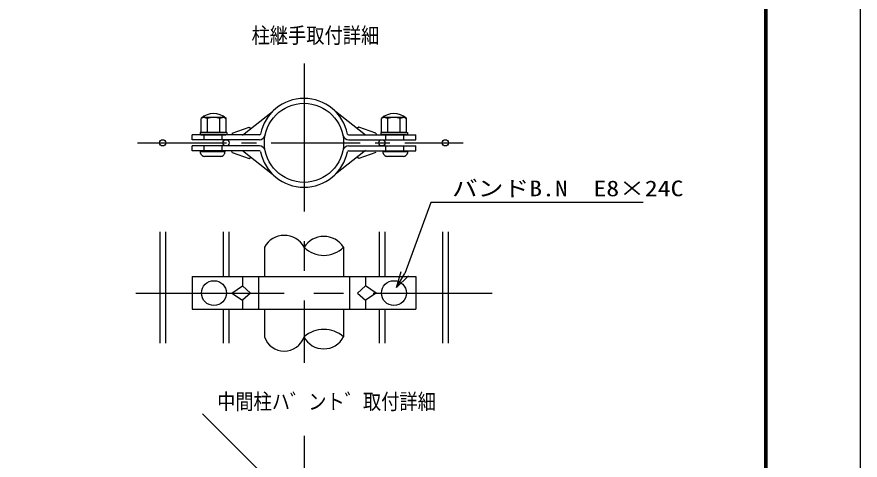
# Model space of a CAD drawing. Units: millimetres, scale not verified. Extents: x -2970 to 2970, y -2100 to 2100.
# Drawn here: x 1166 to 2970, y -549 to 400 of the extents above; entities that cross this region are included whole.
import ezdxf
from ezdxf.enums import TextEntityAlignment as Align

# ---------------------------------------------------------------- set-up
doc = ezdxf.new("R2010")
doc.units = ezdxf.units.MM
doc.header["$LTSCALE"] = 10
doc.linetypes.add('USER1', pattern=[28.575, 19.05, -3.175, 3.175, -3.175])
doc.linetypes.add('USER2', pattern=[50.8, 31.75, -6.35, 6.35, -6.35])
for name, color, linetype, lineweight in [('0-0_1', 7, 'Continuous', 25), ('0-1_0', 7, 'Continuous', 25), ('0-2_2', 7, 'Continuous', 25), ('0-4_EXTCNT-L', 1, 'Continuous', 25)]:
    doc.layers.add(name, color=color, linetype=linetype, lineweight=lineweight)
doc.styles.add('ＭＳ ゴシック', font='')
doc.styles.get('ＭＳ ゴシック').set_extended_font_data('MS Gothic')

# ---------------------------------------------------------------- blocks, each defined once
blk = doc.blocks.new('_Open30')
at = {"layer": '0-1_0', "color": 4}
blk.add_line((0, 0), (-10, 0), dxfattribs=at)
blk.add_lwpolyline([(-10, 2.679), (0, 0), (-10, -2.679)], dxfattribs=at)

msp = doc.modelspace()

# ---------------------------------------------------------------- linework, layer by layer
at = {"layer": '0-0_1', "color": 4, "linetype": 'USER2'}
for p, q in [((1780.06, 300.28), (1780.06, -340.76)), ((1420.04, -191.58), (2182.9, -191.58))]:
    msp.add_line(p, q, dxfattribs=at)
at = {"layer": '0-0_1'}
for p, q in [((1684.5, 147.12), (1540.53, 147.12)), ((1540.53, 136.79), (1540.53, 147.12)), ((1614.61, 152.13), (1557.95, 152.13)), ((1557.95, 152.13), (1557.95, 147.13)), ((1566.36, 136.79), (1566.36, 147.12)), ((1605.11, 136.79), (1605.11, 147.12)), ((1614.61, 152.13), (1614.61, 147.13)), ((1875.61, 147.12), (2019.58, 147.12)), ((1944.73, 152.12), (1944.73, 147.12)), ((1944.73, 152.12), (2001.39, 152.12)), ((1944.73, 147.12), (2001.39, 147.12)), ((1944.73, 147.12), (2001.39, 147.12)), ((1955, 136.79), (1955, 147.12)), ((1993.75, 136.79), (1993.75, 147.12)), ((2001.39, 152.12), (2001.39, 147.12)), ((2019.58, 136.79), (2019.58, 147.12)), ((1684.5, 136.79), (1540.53, 136.79)), ((1875.61, 136.79), (2019.58, 136.79)), ((1684.5, 123.46), (1540.53, 123.46)), ((1540.53, 113.12), (1540.53, 123.46)), ((1684.5, 113.12), (1540.53, 113.12)), ((1566.36, 113.12), (1566.36, 123.46)), ((1605.11, 113.12), (1605.11, 123.46)), ((1875.61, 123.45), (2019.58, 123.45)), ((1875.61, 113.12), (2019.58, 113.12)), ((1955, 113.12), (1955, 123.45)), ((1993.75, 113.12), (1993.75, 123.45)), ((2019.58, 113.12), (2019.58, 123.45)), ((1471.39, -60.29), (1471.39, -298.58)), ((1483.39, -60.29), (1483.39, -298.58)), ((1607.39, -60.29), (1607.39, -156.27)), ((1619.39, -60.29), (1619.39, -156.27)), ((1940.72, -60.29), (1940.72, -156.27)), ((1952.72, -60.29), (1952.72, -156.27)), ((2076.72, -60.29), (2076.72, -298.58)), ((2088.72, -60.29), (2088.72, -298.58)), ((1540.53, -156.27), (2019.58, -156.27)), ((1682.61, -156.27), (1682.61, -226.27)), ((1877.5, -156.27), (1877.5, -226.27)), ((1540.53, -226.27), (2019.58, -226.27)), ((1607.39, -226.27), (1607.39, -298.58)), ((1619.39, -226.27), (1619.39, -298.58)), ((1940.72, -226.27), (1940.72, -298.58)), ((1952.72, -226.27), (1952.72, -298.58))]:
    msp.add_line(p, q, dxfattribs=at)
at = {"layer": '0-0_1', "color": 4, "linetype": 'USER1'}
for p, q in [((1424.05, 130.12), (2120.59, 130.12)), ((1562.73, -450.32), (2021.18, -908.76)), ((1780.54, -497.42), (1780.14, -1352.63))]:
    msp.add_line(p, q, dxfattribs=at)
at = {"layer": '0-0_1'}
for centre, radius in [((1780.06, 130.12), 84.67), ((1477.39, 130.12), 6.67), ((1613.39, 130.12), 6.67), ((1946.72, 130.12), 6.67), ((2082.72, 130.12), 6.67)]:
    msp.add_circle(centre, radius, dxfattribs=at)
for centre, radius, start, end in [((1563.55, 187.62), 3.33, 270, 351.77787), ((1609.74, 187.62), 3.33, 188.21094, 270.00006), ((1949.49, 187.62), 3.33, 270, 351.77787), ((1995.67, 187.62), 3.33, 188.21094, 270.00006), ((1684.5, 149.71), 2.58, 270, 344.23324), ((1684.5, 149.71), 12.92, 269.99916, 344.2324), ((1875.61, 149.7), 12.92, 195.76767, 270), ((1875.61, 149.7), 2.58, 195.76683, 270), ((1684.5, 110.54), 12.92, 15.76761, 90), ((1684.5, 110.54), 2.58, 15.76676, 90), ((1875.61, 110.54), 12.92, 90, 164.2319), ((1875.61, 110.54), 2.58, 90, 164.23106)]:
    msp.add_arc(centre, radius, start, end, dxfattribs=at)
at = {"layer": '0-1_0'}
for p, q in [((1648.7, 146.57), (1712.9, 197.27)), ((1911.41, 146.57), (1847.21, 197.27)), ((1626.14, 150.52), (1662.85, 163.97)), ((1662.85, 163.97), (1665.7, 161.72)), ((1897.26, 163.97), (1894.41, 161.72)), ((1933.97, 150.52), (1897.26, 163.97)), ((1626.14, 150.52), (1625.52, 147.01)), ((1933.97, 150.52), (1934.59, 147.01)), ((1557.68, 111.66), (1610.97, 111.66)), ((1559.61, 113.12), (1612.95, 113.12)), ((1626.14, 109.72), (1625.52, 113.24)), ((1648.7, 113.67), (1712.9, 62.97)), ((1911.41, 113.67), (1847.21, 62.97)), ((1946.39, 113.12), (1999.73, 113.12)), ((1948.94, 111.66), (2002.23, 111.66)), ((1601.04, 101.05), (1567.61, 101.05)), ((1992.3, 101.05), (1958.87, 101.05)), ((1695.39, -93.42), (1695.39, -156.27)), ((1864.72, -93.42), (1864.72, -156.27)), ((1540.53, -156.27), (1540.53, -226.27)), ((1648.7, -156.27), (1648.7, -176.13)), ((1911.41, -156.27), (1911.41, -176.13)), ((2019.58, -156.27), (2019.58, -226.27)), ((1625.52, -191.82), (1648.7, -176.13)), ((1648.7, -176.13), (1665.7, -191.58)), ((1911.41, -176.13), (1894.41, -191.58)), ((1934.59, -191.82), (1911.41, -176.13)), ((1625.52, -191.82), (1648.7, -207.04)), ((1665.7, -191.58), (1648.7, -207.04)), ((1894.41, -191.58), (1911.41, -207.04)), ((1648.7, -207.04), (1648.7, -226.27)), ((1695.39, -226.27), (1695.39, -285.52)), ((1864.72, -226.27), (1864.72, -285.52))]:
    msp.add_line(p, q, dxfattribs=at)
at = {"layer": '0-1_0', "color": 3}
msp.add_lwpolyline([(-2969.77, 2100.16), (2970.23, 2100.16), (2970.23, -2099.84), (-2969.77, -2099.84)], close=True, dxfattribs=at)
at = {"layer": '0-1_0'}
for points in [[(-2769.77, 1975.16), (2770.23, 1975.16), (2770.23, -1974.84), (-2769.77, -1974.84)], [(-2768.52, 1973.91), (2768.98, 1973.91), (2768.98, -1973.59), (-2768.52, -1973.59)], [(-2767.27, 1972.66), (2767.73, 1972.66), (2767.73, -1972.34), (-2767.27, -1972.34)], [(-2766.02, 1971.41), (2766.48, 1971.41), (2766.48, -1971.09), (-2766.02, -1971.09)], [(-2764.77, 1970.16), (2765.23, 1970.16), (2765.23, -1969.84), (-2764.77, -1969.84)]]:
    msp.add_lwpolyline(points, close=True, dxfattribs=at)
for points in [[(1626.14, 109.72), (1662.85, 96.28), (1665.7, 98.52)], [(1933.97, 109.72), (1897.26, 96.28), (1894.41, 98.52)], [(1934.59, -191.82), (1911.41, -207.04), (1911.41, -226.27)]]:
    msp.add_lwpolyline(points, dxfattribs=at)
for centre in [(1587.28, -191.58), (1972.53, -191.58)]:
    msp.add_circle(centre, 26.6, dxfattribs=at)
for centre, radius, start, end in [((1780.06, 130.12), 94.97, 11.46849, 168.53151), ((1586.67, 154.33), 38.59, 46.28861, 133.71139), ((1972.6, 154.33), 38.59, 46.28861, 133.71139), ((1567.61, 111), 9.95, 176.19696, 270), ((1601.04, 111), 9.95, 270, 3.80304), ((1780.06, 130.12), 94.97, 191.46813, 348.53187), ((1958.87, 111), 9.95, 176.19696, 270), ((1992.3, 111), 9.95, 270, 3.80304), ((1737.72, -115.94), 47.95, 28.00786, 151.98856), ((1822.39, -120.11), 50.05, 32.23597, 147.76662), ((1822.39, -50.41), 60.35, 225.45009, 314.54629), ((1822.39, -332.58), 63.3, 48.02824, 131.97208), ((1737.72, -270.74), 44.84, 199.24879, 340.75375), ((1822.39, -263.08), 47.91, 207.92526, 332.07547)]:
    msp.add_arc(centre, radius, start, end, dxfattribs=at)
at = {"layer": '0-2_2'}
for p, q in [((1563.57, 184.29), (1560, 182.23)), ((1560, 152.35), (1560, 182.23)), ((1609.76, 184.29), (1563.57, 184.29)), ((1573.33, 152.35), (1573.33, 182.23)), ((1600, 152.35), (1600, 182.23)), ((1609.76, 184.29), (1613.33, 182.23)), ((1613.33, 152.35), (1613.33, 182.23)), ((1949.51, 184.29), (1945.93, 182.23)), ((1945.93, 152.35), (1945.93, 182.23)), ((1995.69, 184.29), (1949.51, 184.29)), ((1959.27, 152.35), (1959.27, 182.23)), ((1985.93, 152.35), (1985.93, 182.23)), ((1995.69, 184.29), (1999.27, 182.23)), ((1999.27, 152.35), (1999.27, 182.23)), ((1558.86, 152.49), (1612.19, 152.49)), ((1559.61, 147.12), (1612.95, 147.12)), ((1999.73, 147.12), (1946.39, 147.12)), ((2000.48, 152.49), (1947.15, 152.49)), ((1570.99, 113.17), (1570.99, 111.91)), ((1597.66, 113.39), (1597.66, 111.91)), ((1962.25, 113.17), (1962.25, 111.91)), ((1988.92, 113.39), (1988.92, 111.91))]:
    msp.add_line(p, q, dxfattribs=at)
for centre, radius, start, end in [((1563.57, 160.18), 24.11, 66.12587, 90.00027), ((1586.65, 140.23), 44.06, 72.36212, 107.59195), ((1609.76, 160.18), 24.11, 90, 113.89252), ((1949.51, 160.18), 24.11, 66.12587, 90.00027), ((1972.58, 140.23), 44.06, 72.36212, 107.59195), ((1995.69, 160.18), 24.11, 90, 113.89252)]:
    msp.add_arc(centre, radius, start, end, dxfattribs=at)
at = {"layer": '0-4_EXTCNT-L', "color": 4}
msp.add_lwpolyline([(2505.97, 2.14), (2051.72, 2.14), (1995.87, -149.8)], dxfattribs=at)

# ---------------------------------------------------------------- block references
at = {"layer": '0-4_EXTCNT-L', "xscale": 3.5, "yscale": 3.5, "rotation": 239.12273}
msp.add_blockref('_Open30', (1977.91, -179.84), dxfattribs=at)

# ---------------------------------------------------------------- texts
at = {"layer": '0-0_1', "color": 4, "style": 'ＭＳ ゴシック', "width": 0.85}
for s, p in [('柱継手取付詳細', (1667.85, 333.24)), ('中間柱ハ゛ント゛取付詳細', (1594.05, -450.79))]:
    msp.add_text(s, height=33.65, dxfattribs=at).set_placement(p, align=Align.BOTTOM_LEFT)
at = {"layer": '0-4_EXTCNT-L', "color": 4, "style": 'ＭＳ ゴシック', "width": 1.2}
msp.add_text('バンドB.N\u3000E8×24C', height=33.67, dxfattribs=at).set_placement((2096.72, 5.66), align=Align.BOTTOM_LEFT)

doc.saveas('drawing.dxf')
